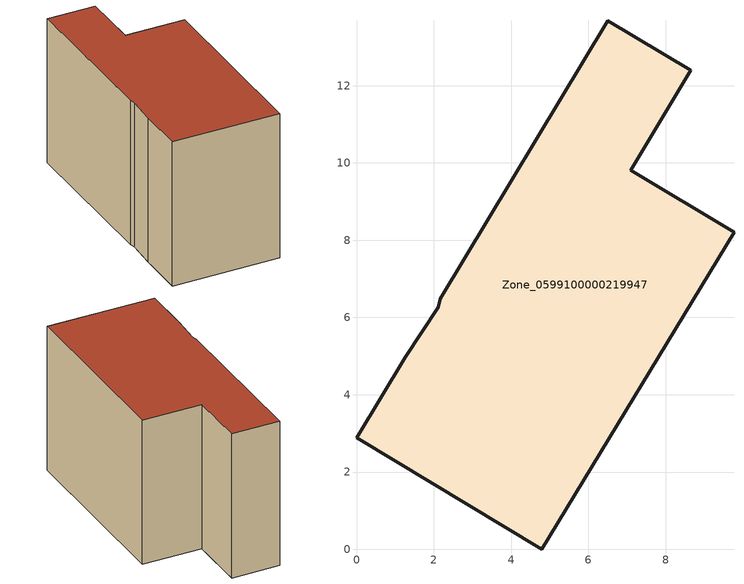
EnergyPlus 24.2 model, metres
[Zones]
Zone_0599100000219947
 floor ground (C_G): 1.26,4.97 2.12,6.26 2.17,6.49 6.5,13.68 8.65,12.39 7.1,9.81 9.77,8.21 4.8,0 0,2.89 z0
 wall outside (C_F): 7.1,9.81 8.65,12.39 6.5,13.68 2.17,6.49 2.12,6.26 1.26,4.97 0,2.89 4.8,0 9.77,8.21 7.1,9.81 z0:7.75
 roof outside (C_R): 2.12,6.26 1.26,4.97 0,2.89 4.8,0 9.77,8.21 7.1,9.81 8.65,12.39 6.5,13.68 2.17,6.49 z7.75
[BUILDING]
Pand.0599100000219947: North Axis=0; Terrain=City; Loads Convergence Tolerance Value=0.04; Temperature Convergence Tolerance Value=0.4; Solar Distribution=FullExterior; Maximum Number of Warmup Days=25; Minimum Number of Warmup Days=1
[Site:Location]
Rotterdam.The.Hague.AP_ZH_NLD Design_Conditions: Latitude=51.96; Longitude=4.45; Time Zone=1; Elevation=-4.5
[SITE:GROUNDTEMPERATURE:BUILDINGSURFACE]
18, 18, 18, 18, 18, 18, 18, 18, 18, 18, 18, 18
[MATERIAL] Thermal Absorptance=0.9; Solar Absorptance=0.7; Visible Absorptance=0.7
Name | Roughness | Thickness | Conductivity | Density | Specific Heat
G.TC.1975-1991 | MediumSmooth | 0.15 | 0.288461 | 540 | 1210
F.TC.1975-1991 | Rough | 0.3 | 0.230769 | 1920 | 840
R.TC.1975-1991 | MediumRough | 0.2 | 0.153846 | 1500 | 1000
[CONSTRUCTION]
C_G: G.TC.1975-1991
C_F: F.TC.1975-1991
C_R: R.TC.1975-1991
[ZONE]
Zone_0599100000219947: Type=1; Multiplier=1; Ceiling Height=Autocalculate; Volume=Autocalculate; Floor Area=autocalculate; Part of Total Floor Area=Yes
[ZONEINFILTRATION:DESIGNFLOWRATE]
Infil_Zone_0599100000219947: Zone or ZoneList or Space or SpaceList=Zone_0599100000219947; Schedule=AlwaysOn; Design Flow Rate Calculation Method=Flow/Area; Flow Rate per Floor Area=0.003; Constant Term Coefficient=1; Temperature Term Coefficient=0; Velocity Term Coefficient=0; Velocity Squared Term Coefficient=0
[HVACTEMPLATE:ZONE:IDEALLOADSAIRSYSTEM]
Zone_0599100000219947: Maximum Heating Supply Air Temperature=50; Minimum Cooling Supply Air Temperature=13; Maximum Heating Supply Air Humidity Ratio=0.0156; Minimum Cooling Supply Air Humidity Ratio=0.0077; Heating Limit=NoLimit; Cooling Limit=NoLimit; Dehumidification Control Type=ConstantSensibleHeatRatio; Cooling Sensible Heat Ratio=0.7; Dehumidification Setpoint=60; Humidification Control Type=None; Humidification Setpoint=30; Outdoor Air Method=None; Outdoor Air Flow Rate per Person=0.00944; Outdoor Air Flow Rate per Zone Floor Area=0; Outdoor Air Flow Rate per Zone=0; Demand Controlled Ventilation Type=None; Outdoor Air Economizer Type=NoEconomizer; Heat Recovery Type=None; Sensible Heat Recovery Effectiveness=0.7; Latent Heat Recovery Effectiveness=0.65
[ZONECONTROL:THERMOSTAT]
ThermostatControl_Zone_0599100000219947: Zone or ZoneList=Zone_0599100000219947; Control Type Schedule=DualSetpointControlType; Control 1=Thermostat_Zone_0599100000219947; Temperature Difference Between Cutout And Setpoint=0
[THERMOSTATSETPOINT:DUALSETPOINT]
Thermostat_Zone_0599100000219947: Heating Setpoint Temperature Schedule=HeatingSetpoint_Zone_0599100000219947; Cooling Setpoint Temperature Schedule=CoolingSetpoint_Zone_0599100000219947
[SCHEDULE:COMPACT]
HeatingSetpoint_Zone_0599100000219947: Through: 12/31, For: AllDays, Until: 24:00, 21
CoolingSetpoint_Zone_0599100000219947: Through: 12/31, For: AllDays, Until: 24:00, 24
DualSetpointControlType: Through: 12/31, For: AllDays, Until: 24:00, 4
AlwaysOn: Through: 12/31, For: AllDays, Until: 24:00, 1
